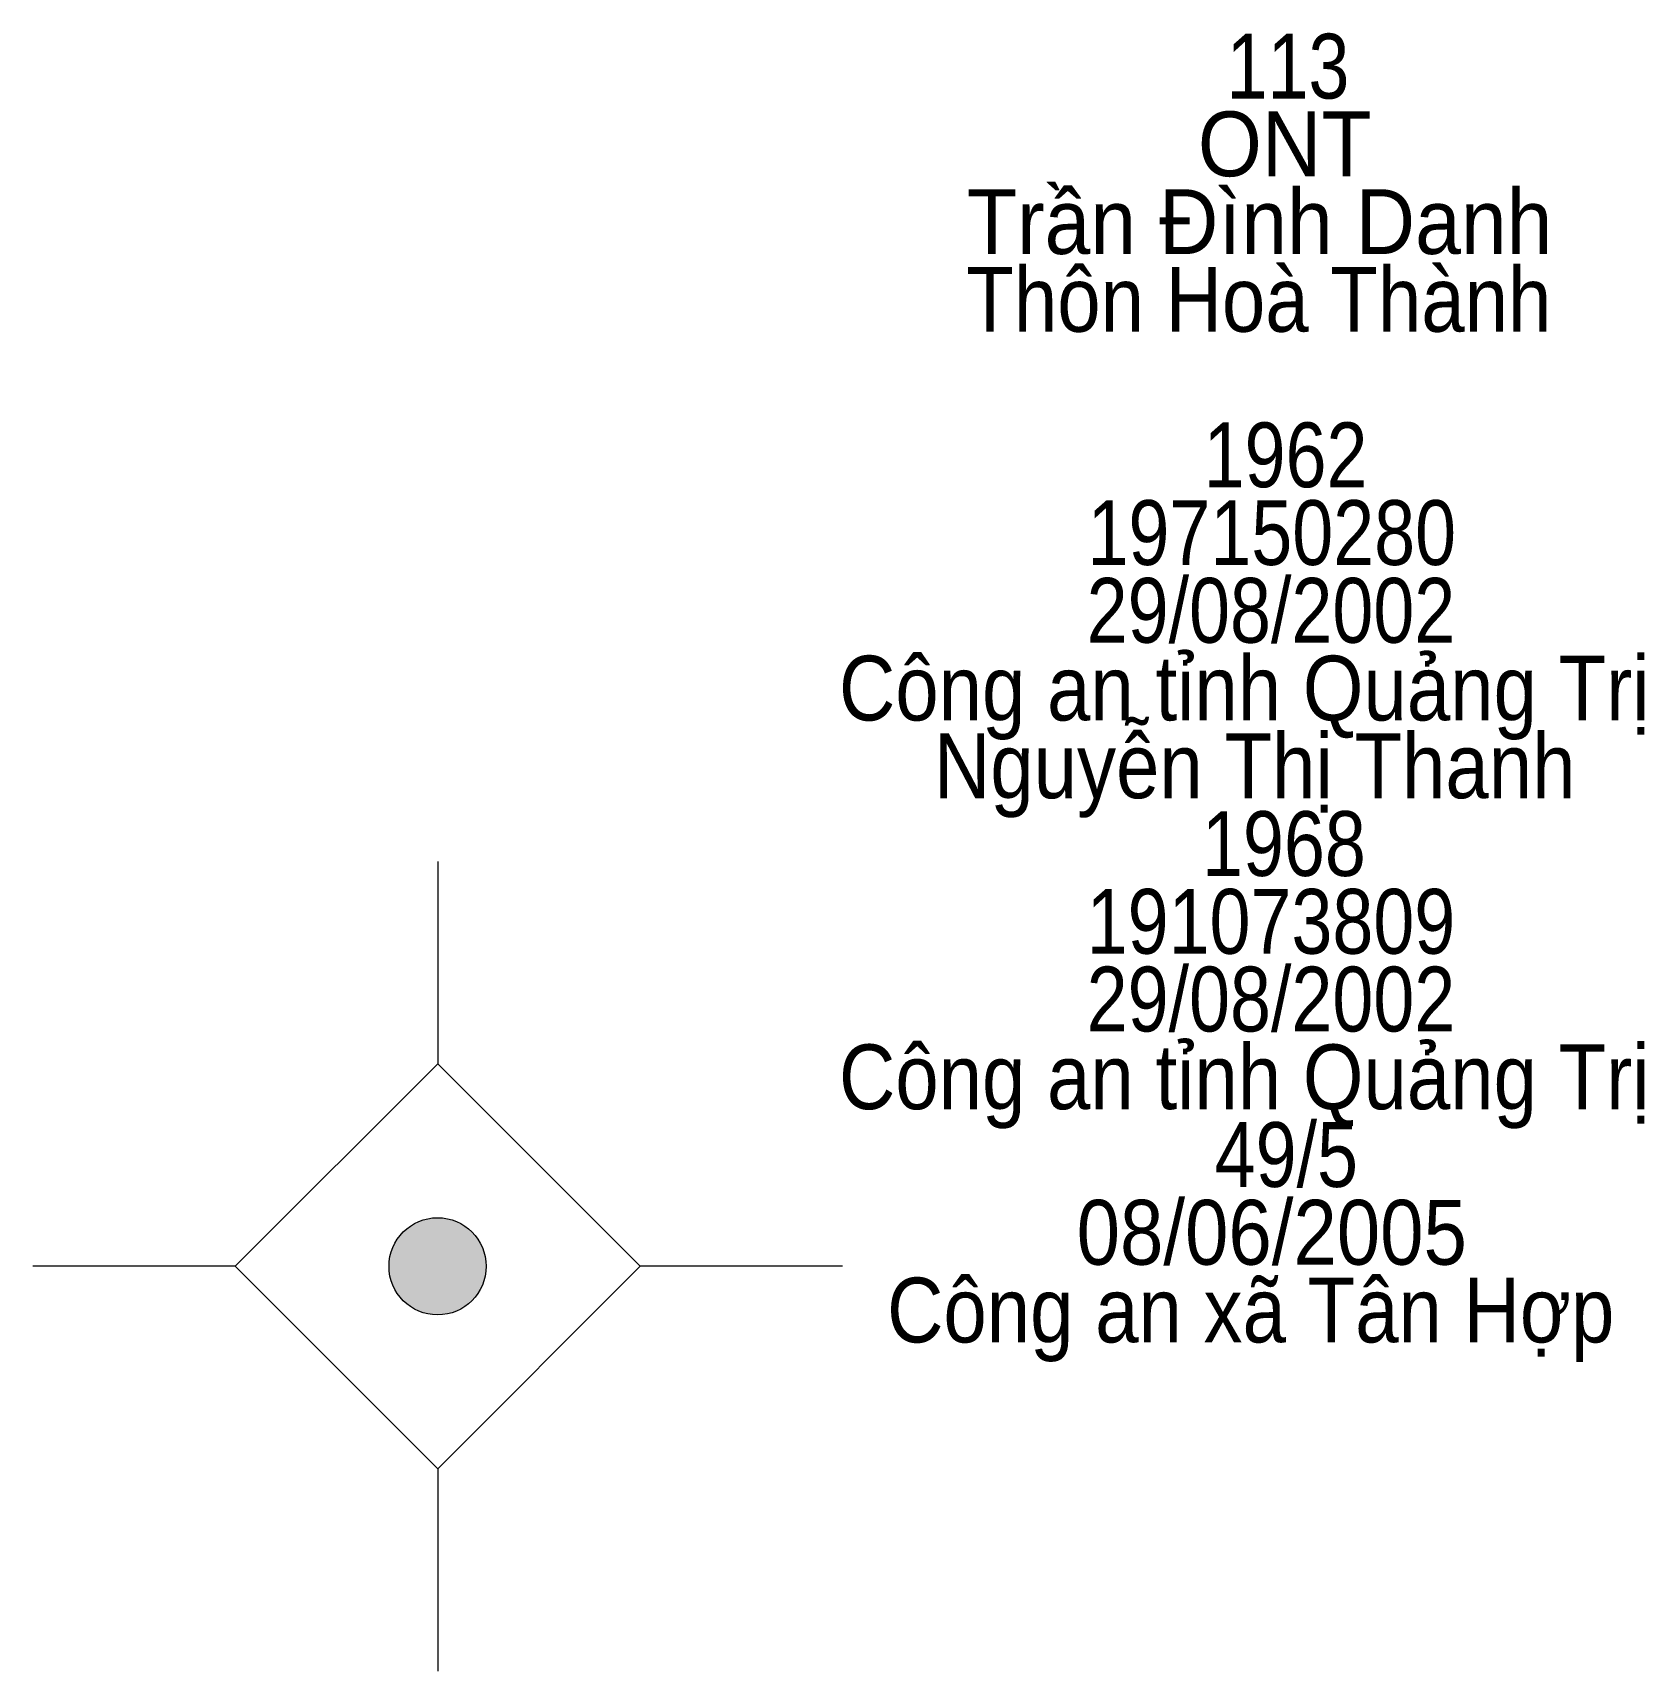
# Model space of a CAD drawing. Header units: metres. Extents: x 548452 to 551009, y 1840956 to 1844548.
# Drawn here: x 550483.53 to 550493.48, y 1841593.23 to 1841603.35 of the extents above; entities that cross this region are included whole.
import ezdxf
from ezdxf.enums import TextEntityAlignment as Align

# ---------------------------------------------------------------- set-up
doc = ezdxf.new("R2010")
doc.units = ezdxf.units.M
doc.header["$LTSCALE"] = 0.16
doc.layers.add('11', color=7, linetype='Continuous', lineweight=13)
doc.layers.add('15', color=7, linetype='Continuous')

msp = doc.modelspace()

# ---------------------------------------------------------------- hatches: boundary and pattern name
at = {"layer": '11'}
msp.add_hatch(color=256, dxfattribs=at).paths.add_polyline_path([(550486.3295, 1841595.73, 1), (550485.7295, 1841595.73, 1)])

# ---------------------------------------------------------------- linework, layer by layer
for p, q in [((550486.03, 1841598.23), (550486.03, 1841596.98)), ((550484.78, 1841595.73), (550483.53, 1841595.73)), ((550488.53, 1841595.73), (550487.28, 1841595.73)), ((550486.03, 1841594.48), (550486.03, 1841593.23))]:
    msp.add_line(p, q, dxfattribs=at)
msp.add_lwpolyline([(550486.03, 1841596.98), (550484.78, 1841595.73), (550486.03, 1841594.48), (550487.28, 1841595.73)], close=True, dxfattribs=at)
msp.add_circle((550486.0295, 1841595.73), 0.3, dxfattribs=at)

# ---------------------------------------------------------------- texts
at = {"layer": '15'}
for s, width, p in [('113', 0.85, (550491.28, 1841602.94)), ('ONT', 0.95, (550491.26, 1841602.46)), ('Trần Đình Danh', 0.95, (550491.105, 1841601.98)), ('Thôn Hoà Thành', 0.9, (550491.1, 1841601.5)), ('1962', 0.85, (550491.265, 1841600.54)), ('197150280', 0.85, (550491.18, 1841600.06)), ('29/08/2002', 0.85, (550491.175, 1841599.58)), ('Công an tỉnh Quảng Trị', 0.9, (550491.01, 1841599.1)), ('Nguyễn Thị Thanh', 0.9, (550491.075, 1841598.62)), ('1968', 0.85, (550491.255, 1841598.14)), ('191073809', 0.85, (550491.175, 1841597.66)), ('29/08/2002', 0.85, (550491.175, 1841597.18)), ('Công an tỉnh Quảng Trị', 0.9, (550491.01, 1841596.7)), ('49/5', 0.85, (550491.27, 1841596.22)), ('08/06/2005', 0.9, (550491.18, 1841595.74)), ('Công an xã Tân Hợp', 0.9, (550491.05, 1841595.26))]:
    msp.add_text(s, height=0.4, dxfattribs=dict(at, width=width)).set_placement(p, align=Align.CENTER)

doc.saveas('drawing.dxf')
